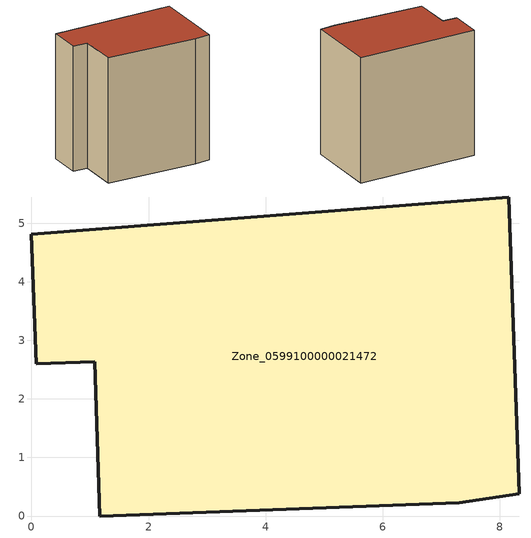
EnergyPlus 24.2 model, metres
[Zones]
Zone_0599100000021472
 floor ground (C_G): 1.08,2.64 0.08,2.6 0,4.81 8.15,5.45 8.33,0.38 7.31,0.23 1.17,0 z0
 wall outside (C_F): 8.15,5.45 0,4.81 0.08,2.6 1.08,2.64 1.17,0 7.31,0.23 8.33,0.38 8.15,5.45 z0:8.35
 roof outside (C_R): 7.31,0.23 8.33,0.38 8.15,5.45 0,4.81 0.08,2.6 1.08,2.64 1.17,0 z8.35
[BUILDING]
Pand.0599100000021472: North Axis=0; Terrain=City; Loads Convergence Tolerance Value=0.04; Temperature Convergence Tolerance Value=0.4; Solar Distribution=FullExterior; Maximum Number of Warmup Days=25; Minimum Number of Warmup Days=1
[Site:Location]
Rotterdam.The.Hague.AP_ZH_NLD Design_Conditions: Latitude=51.96; Longitude=4.45; Time Zone=1; Elevation=-4.5
[SITE:GROUNDTEMPERATURE:BUILDINGSURFACE]
18, 18, 18, 18, 18, 18, 18, 18, 18, 18, 18, 18
[MATERIAL] Thermal Absorptance=0.9; Solar Absorptance=0.7; Visible Absorptance=0.7
Name | Roughness | Thickness | Conductivity | Density | Specific Heat
G.TC.1946 | MediumSmooth | 0.15 | 1 | 540 | 1210
F.TC.1946 | Rough | 0.3 | 0.857143 | 1920 | 840
R.TC.1946 | MediumRough | 0.2 | 0.909091 | 1500 | 1000
[CONSTRUCTION]
C_G: G.TC.1946
C_F: F.TC.1946
C_R: R.TC.1946
[ZONE]
Zone_0599100000021472: Type=1; Multiplier=1; Ceiling Height=Autocalculate; Volume=Autocalculate; Floor Area=autocalculate; Part of Total Floor Area=Yes
[ZONEINFILTRATION:DESIGNFLOWRATE]
Infil_Zone_0599100000021472: Zone or ZoneList or Space or SpaceList=Zone_0599100000021472; Schedule=AlwaysOn; Design Flow Rate Calculation Method=Flow/Area; Flow Rate per Floor Area=0.003; Constant Term Coefficient=1; Temperature Term Coefficient=0; Velocity Term Coefficient=0; Velocity Squared Term Coefficient=0
[HVACTEMPLATE:ZONE:IDEALLOADSAIRSYSTEM]
Zone_0599100000021472: Maximum Heating Supply Air Temperature=50; Minimum Cooling Supply Air Temperature=13; Maximum Heating Supply Air Humidity Ratio=0.0156; Minimum Cooling Supply Air Humidity Ratio=0.0077; Heating Limit=NoLimit; Cooling Limit=NoLimit; Dehumidification Control Type=ConstantSensibleHeatRatio; Cooling Sensible Heat Ratio=0.7; Dehumidification Setpoint=60; Humidification Control Type=None; Humidification Setpoint=30; Outdoor Air Method=None; Outdoor Air Flow Rate per Person=0.00944; Outdoor Air Flow Rate per Zone Floor Area=0; Outdoor Air Flow Rate per Zone=0; Demand Controlled Ventilation Type=None; Outdoor Air Economizer Type=NoEconomizer; Heat Recovery Type=None; Sensible Heat Recovery Effectiveness=0.7; Latent Heat Recovery Effectiveness=0.65
[ZONECONTROL:THERMOSTAT]
ThermostatControl_Zone_0599100000021472: Zone or ZoneList=Zone_0599100000021472; Control Type Schedule=DualSetpointControlType; Control 1=Thermostat_Zone_0599100000021472; Temperature Difference Between Cutout And Setpoint=0
[THERMOSTATSETPOINT:DUALSETPOINT]
Thermostat_Zone_0599100000021472: Heating Setpoint Temperature Schedule=HeatingSetpoint_Zone_0599100000021472; Cooling Setpoint Temperature Schedule=CoolingSetpoint_Zone_0599100000021472
[SCHEDULE:COMPACT]
HeatingSetpoint_Zone_0599100000021472: Through: 12/31, For: AllDays, Until: 24:00, 21
CoolingSetpoint_Zone_0599100000021472: Through: 12/31, For: AllDays, Until: 24:00, 24
DualSetpointControlType: Through: 12/31, For: AllDays, Until: 24:00, 4
AlwaysOn: Through: 12/31, For: AllDays, Until: 24:00, 1
